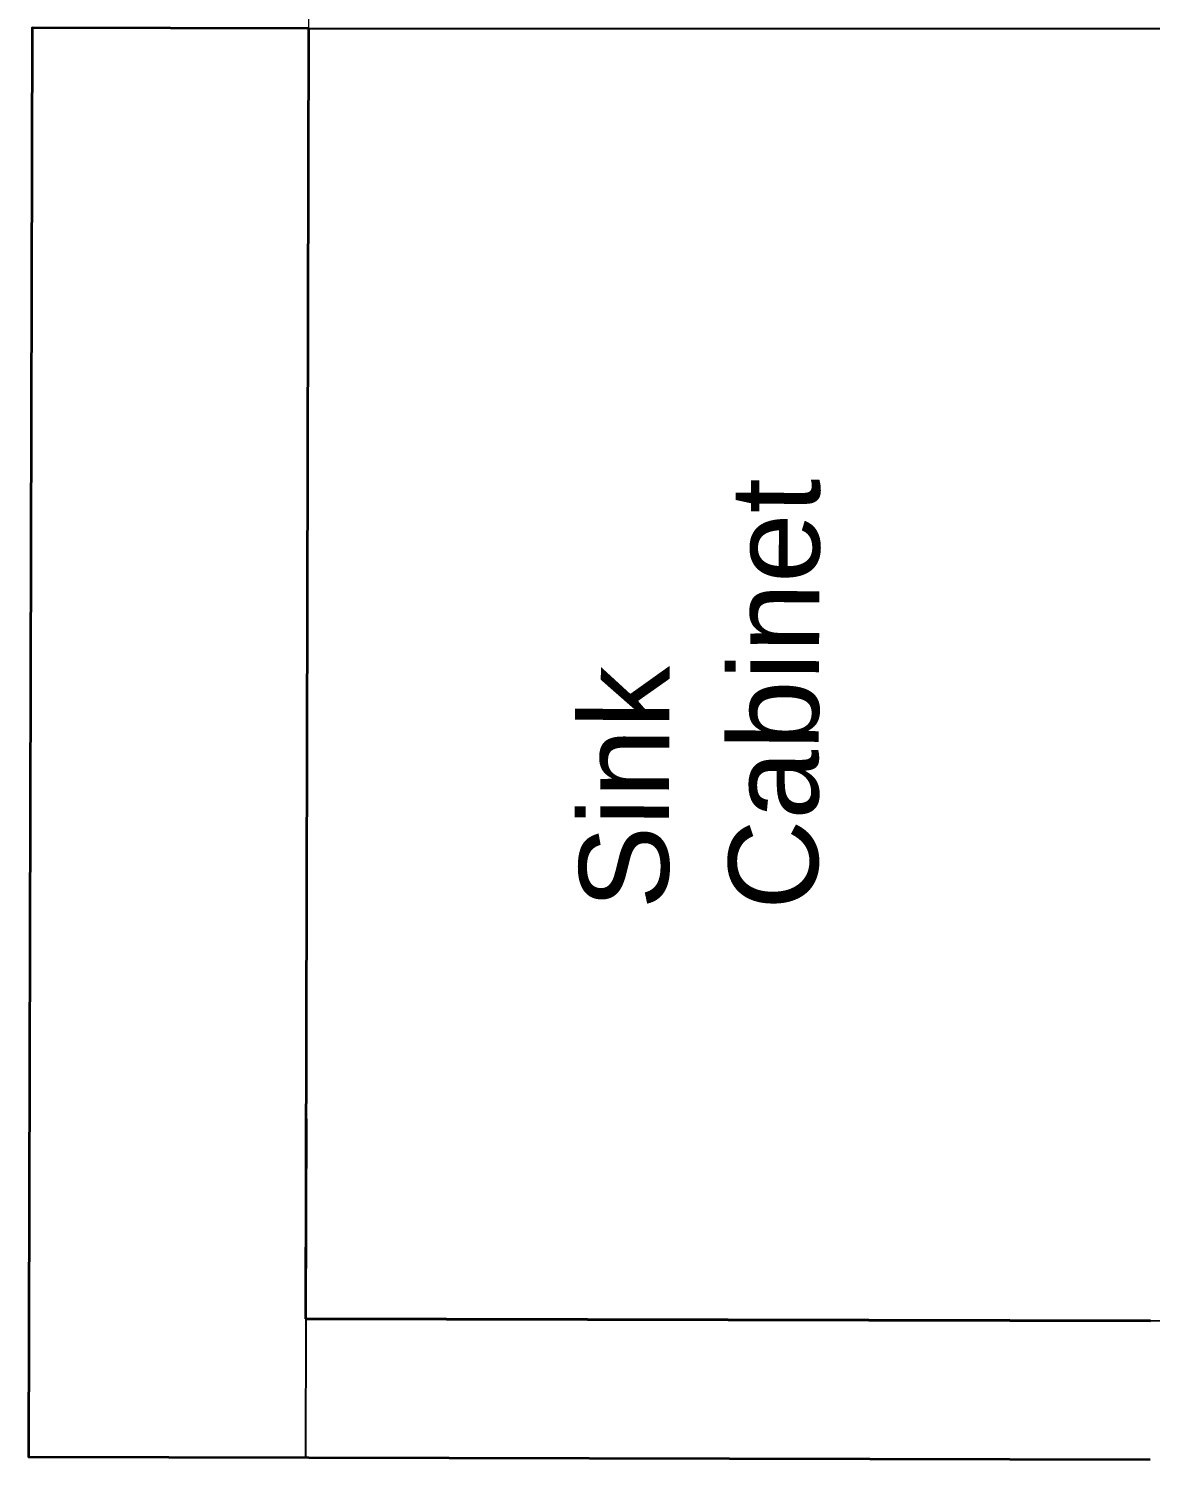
# Model space of a CAD drawing. Header units: millimetres. Extents: x 2258 to 5600, y 711 to 2563.
# Drawn here: x 4835.91 to 4867.21, y 2348.72 to 2388.64 of the extents above; entities that cross this region are included whole.
import ezdxf

# ---------------------------------------------------------------- set-up
doc = ezdxf.new("R2010")
doc.units = ezdxf.units.MM
for name, color, linetype, lineweight in [('PQI-A-IN-ELEV-PTRN', 249, 'Continuous', 0), ('PQI-A-IN-FURN', 39, 'Continuous', 13), ('PQI-A-WALL', 30, 'Continuous', 50), ('PQI-A-WIN', 140, 'Continuous', 13)]:
    doc.layers.add(name, color=color, linetype=linetype, lineweight=lineweight)
doc.styles.get("Standard").update_dxf_attribs({"font": 'arial.ttf'})

# ---------------------------------------------------------------- blocks, each defined once
blk = doc.blocks.new('W6')
at = {"layer": 'PQI-A-IN-ELEV-PTRN', "ltscale": 1000}
blk.add_line((0, 200), (-1000, 200), dxfattribs=at)

msp = doc.modelspace()

# ---------------------------------------------------------------- linework, layer by layer
for p, q in [((4843.733, 2388.636), (4867.709, 2388.636)), ((4843.659, 2358.218), (4843.645, 2352.636)), ((4843.645, 2352.636), (4843.636, 2348.773)), ((4843.645, 2352.636), (4867.645, 2352.58))]:
    msp.add_line(p, q)
at = {"layer": 'PQI-A-IN-FURN', "color": 0, "lineweight": 35, "ltscale": 0.25}
msp.add_line((4867.211, 2352.58), (4843.645, 2352.636), dxfattribs=at)
at = {"layer": 'PQI-A-WALL', "color": 0, "lineweight": 35, "ltscale": 100}
msp.add_line((4843.645, 2352.636), (4867.211, 2352.579), dxfattribs=at)
for points in [[(4843.645, 2352.636), (4843.733, 2388.636), (4836.006, 2388.655), (4835.909, 2348.792), (4867.201, 2348.716)], [(4867.211, 2352.579), (4867.211, 2352.58)]]:
    msp.add_lwpolyline(points, dxfattribs=at)

# ---------------------------------------------------------------- block references
at = {"layer": 'PQI-A-WIN', "xscale": 0.03863196438221001, "yscale": 0.03863196438221001, "zscale": 0.03863196438221001, "rotation": 269.8595777603301}
msp.add_blockref('W6', (4836.006, 2388.655), dxfattribs=at)

# ---------------------------------------------------------------- texts
at = {"insert": (4851.266, 2364.071), "char_height": 2.5, "attachment_point": 1, "rotation": 89.7362}
msp.add_mtext_dynamic_manual_height_columns('Sink Cabinet', width=2.08509, gutter_width=12.5, heights=[0], dxfattribs=at)

doc.saveas('drawing.dxf')
